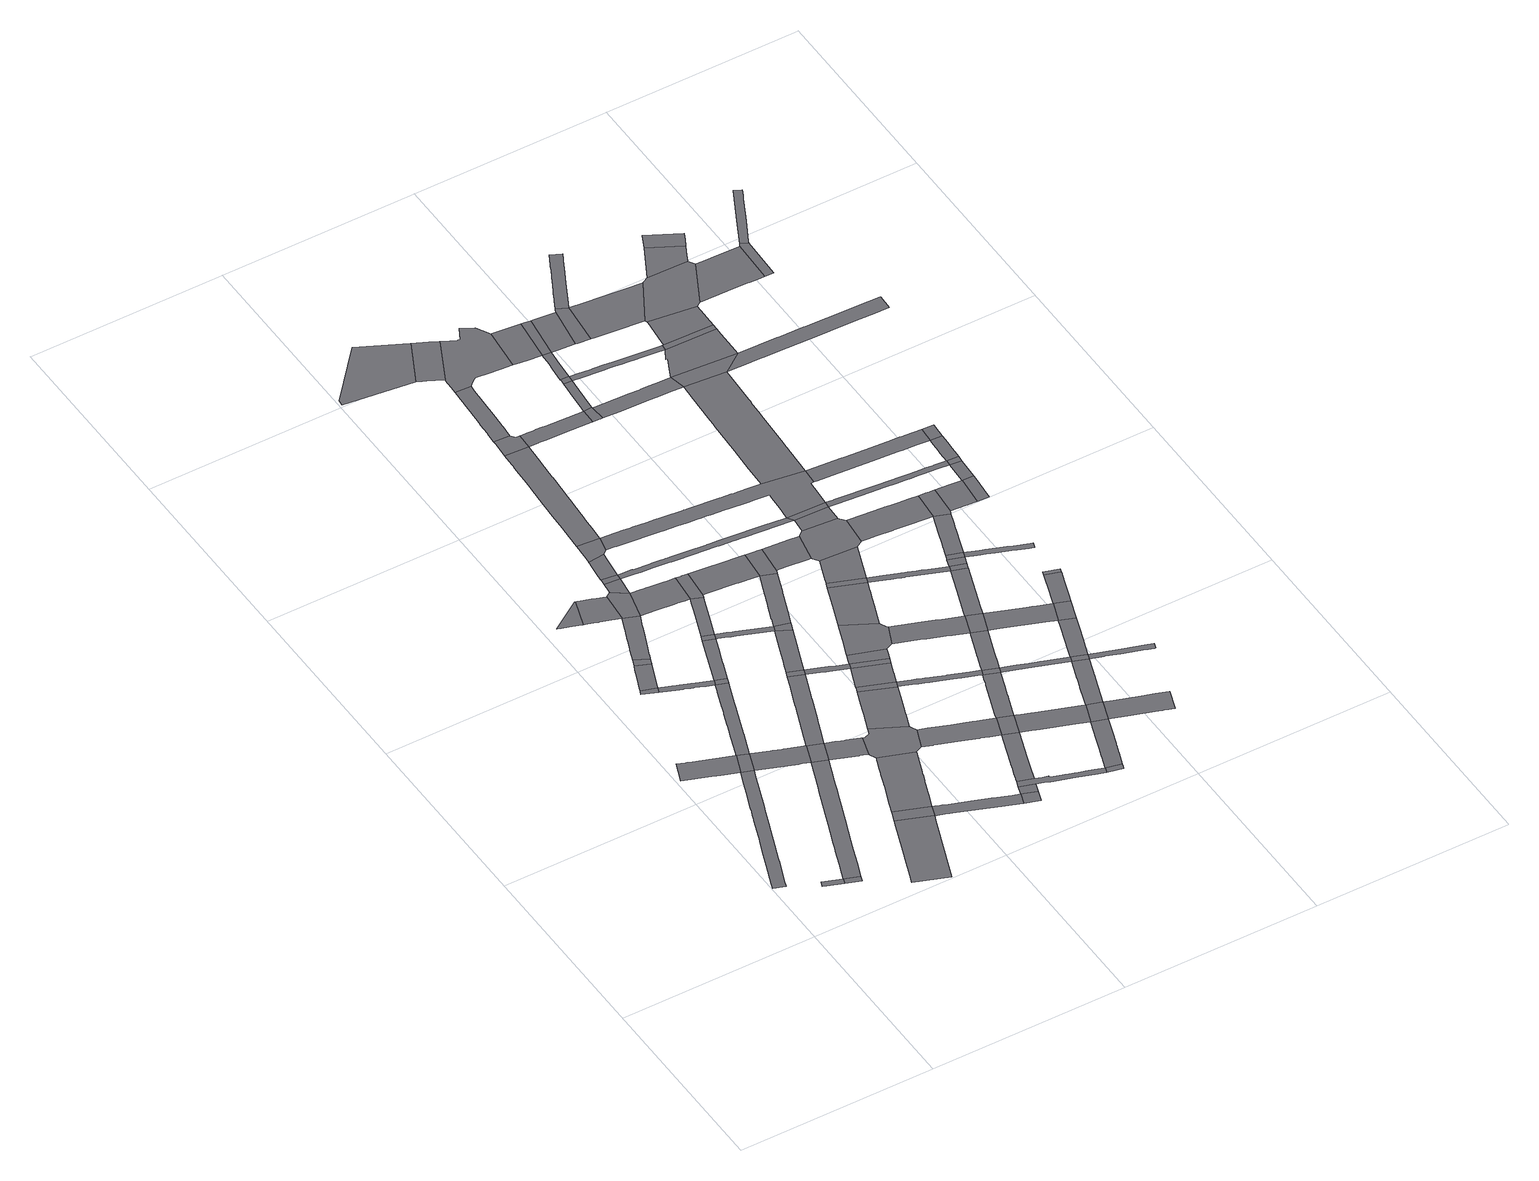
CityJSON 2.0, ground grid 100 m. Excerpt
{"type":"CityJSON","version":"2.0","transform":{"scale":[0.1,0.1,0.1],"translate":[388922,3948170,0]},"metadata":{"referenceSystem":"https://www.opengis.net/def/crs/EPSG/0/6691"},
"CityObjects":{
"road1":{"type":"Road","attributes":{"RoadStructureAttribute.sectionType":"1"},"geometry":[{"type":"MultiSurface","lod":"1","boundaries":[[[0,1,2,3,4,5,6,7]]]}]},
"road2":{"type":"Road","attributes":{"RoadStructureAttribute.sectionType":"1"},"geometry":[{"type":"MultiSurface","lod":"1","boundaries":[[[8,9,10,11,12,13,14,15,16,17,18,19,20,21,22,23,24,25,26,27,28,29,30,31,32,33,34,35,36,37,38]]]}]},
"road3":{"type":"Road","geometry":[{"type":"MultiSurface","lod":"1","boundaries":[[[7,6,39,40]]]}]},
"road4":{"type":"Road","attributes":{"RoadStructureAttribute.sectionType":"1"},"geometry":[{"type":"MultiSurface","lod":"1","boundaries":[[[41,42,43,44,45,46,47,48,49,50,51,52,53,54,8,55]]]}]},
"road5":{"type":"Road","attributes":{"RoadStructureAttribute.sectionType":"1"},"geometry":[{"type":"MultiSurface","lod":"1","boundaries":[[[56,57,58,59,60,61,62,63,64,65,66,67,68,69,70,7,40,71,72,73,74,75,76,77,78,79,80,81,82,83,84,85,86]]]}]},
"road6":{"type":"Road","geometry":[{"type":"MultiSurface","lod":"1","boundaries":[[[55,8,38,87]]]}]},
"road7":{"type":"Road","geometry":[{"type":"MultiSurface","lod":"1","boundaries":[[[88,89,90,91]]]}]},
"road8":{"type":"Road","attributes":{"RoadStructureAttribute.sectionType":"1"},"geometry":[{"type":"MultiSurface","lod":"1","boundaries":[[[92,93,94,95,96,97,98,99,100,101,102]]]}]},
"road9":{"type":"Road","attributes":{"RoadStructureAttribute.sectionType":"1"},"geometry":[{"type":"MultiSurface","lod":"1","boundaries":[[[103,104,105,106,88,91,107,108,109,110,111,112,113,114]]]}]},
"road10":{"type":"Road","attributes":{"RoadStructureAttribute.sectionType":"1"},"geometry":[{"type":"MultiSurface","lod":"1","boundaries":[[[115,116,117,118,119,120,121,122,87,38,123,124,125,126,56,127]]]}]},
"road11":{"type":"Road","attributes":{"RoadStructureAttribute.sectionType":"1"},"geometry":[{"type":"MultiSurface","lod":"1","boundaries":[[[128,129,130,131,132,133,134,135,136,137,138,139,140,141,142,55,87,143,144,145,146,147,148,149,150,151]]]}]},
"road12":{"type":"Road","attributes":{"RoadStructureAttribute.sectionType":"7"},"geometry":[{"type":"MultiSurface","lod":"1","boundaries":[[[152,153,154,155,156,157,158,159,160,161]]]}]},
"road13":{"type":"Road","geometry":[{"type":"MultiSurface","lod":"1","boundaries":[[[162,103,114,163]]]}]},
"road14":{"type":"Road","attributes":{"RoadStructureAttribute.sectionType":"1"},"geometry":[{"type":"MultiSurface","lod":"1","boundaries":[[[164,165,166,167,168,169,170,171,91,90,172,173,174,175,176,177,178,179,180,128,181]]]}]},
"road15":{"type":"Road","geometry":[{"type":"MultiSurface","lod":"1","boundaries":[[[182,183,92,102,184]]]}]},
"road16":{"type":"Road","geometry":[{"type":"MultiSurface","lod":"1","boundaries":[[[127,56,86,185]]]}]},
"road17":{"type":"Road","attributes":{"RoadStructureAttribute.sectionType":"1"},"geometry":[{"type":"MultiSurface","lod":"1","boundaries":[[[186,187,188,189,190,191,192,193,194,195,196,162,163,197,198,199,200,201,202,203,204,205,206]]]}]},
"road18":{"type":"Road","attributes":{"RoadStructureAttribute.sectionType":"1"},"geometry":[{"type":"MultiSurface","lod":"1","boundaries":[[[207,208,209,210,211,212,213,161,160,214,215,216,217,218,219,186,220]]]}]},
"road19":{"type":"Road","geometry":[{"type":"MultiSurface","lod":"1","boundaries":[[[181,128,151,221]]]}]},
"road20":{"type":"Road","attributes":{"RoadStructureAttribute.sectionType":"1"},"geometry":[{"type":"MultiSurface","lod":"1","boundaries":[[[222,223,224,225,226,227,228,185,86,229,230,231,232,233,234]]]}]},
"road21":{"type":"Road","attributes":{"RoadStructureAttribute.sectionType":"1"},"geometry":[{"type":"MultiSurface","lod":"1","boundaries":[[[235,236,237,238,239,240,241,242,243,244,245,182,184,246,247,248,249,250,251,252,253,254,255,256,257]]]}]},
"road22":{"type":"Road","geometry":[{"type":"MultiSurface","lod":"1","boundaries":[[[258,220,186,206,259]]]}]},
"road23":{"type":"Road","attributes":{"RoadStructureAttribute.sectionType":"1"},"geometry":[{"type":"MultiSurface","lod":"1","boundaries":[[[260,261,181,221,262,263,264,265,266,267,268]]]}]},
"road24":{"type":"Road","attributes":{"RoadStructureAttribute.sectionType":"1"},"geometry":[{"type":"MultiSurface","lod":"1","boundaries":[[[269,270,271,272,273,274,275,276,277,278,127,185,279,280,281,282,283,284,285,286,287,288]]]}]},
"road25":{"type":"Road","attributes":{"RoadStructureAttribute.sectionType":"1"},"geometry":[{"type":"MultiSurface","lod":"1","boundaries":[[[289,258,259,290]]]}]},
"road26":{"type":"Road","attributes":{"RoadStructureAttribute.sectionType":"1"},"geometry":[{"type":"MultiSurface","lod":"1","boundaries":[[[291,292,293,294,295,296,297,298,299,300,301,184,102,302,303,304,305,306,307,308,309,310]]]}]},
"road27":{"type":"Road","geometry":[{"type":"MultiSurface","lod":"1","boundaries":[[[311,312,289,290,313,314]]]}]},
"road28":{"type":"Road","geometry":[{"type":"MultiSurface","lod":"1","boundaries":[[[315,260,268,316]]]}]},
"road29":{"type":"Road","attributes":{"RoadStructureAttribute.sectionType":"1"},"geometry":[{"type":"MultiSurface","lod":"1","boundaries":[[[317,318,319,320,321,322,323,324,325,311,314]]]}]},
"road30":{"type":"Road","geometry":[{"type":"MultiSurface","lod":"1","boundaries":[[[326,327,328,234,233,235,257,329,330,331,332]]]}]},
"road31":{"type":"Road","attributes":{"RoadStructureAttribute.sectionType":"1"},"geometry":[{"type":"MultiSurface","lod":"1","boundaries":[[[333,334,335,336,337,338,259,206,339,340,341,342,343,344]]]}]},
"road32":{"type":"Road","attributes":{"RoadStructureAttribute.sectionType":"1"},"geometry":[{"type":"MultiSurface","lod":"1","boundaries":[[[343,345,346,347,348,315,316,349,350,351,352]]]}]},
"road33":{"type":"Road","geometry":[{"type":"MultiSurface","lod":"1","boundaries":[[[353,269,288,354]]]}]},
"road34":{"type":"Road","geometry":[{"type":"MultiSurface","lod":"1","boundaries":[[[355,356,320,319,357,358]]]}]},
"road35":{"type":"Road","attributes":{"RoadStructureAttribute.sectionType":"1"},"geometry":[{"type":"MultiSurface","lod":"1","boundaries":[[[359,360,361,316,268,362,363,364,365,366,367,368]]]}]},
"road36":{"type":"Road","attributes":{"RoadStructureAttribute.sectionType":"1"},"geometry":[{"type":"MultiSurface","lod":"1","boundaries":[[[369,370,371,372,373,374,375,376,377,326,332,378,379,380,381,382,383,384]]]}]},
"road37":{"type":"Road","attributes":{"RoadStructureAttribute.sectionType":"1"},"geometry":[{"type":"MultiSurface","lod":"1","boundaries":[[[367,385,386,387,353,354,388,389,390,391,392,393,394,395]]]}]},
"road38":{"type":"Road","geometry":[{"type":"MultiSurface","lod":"1","boundaries":[[[310,309,396,397]]]}]},
"road39":{"type":"Road","geometry":[{"type":"MultiSurface","lod":"1","boundaries":[[[398,399,344,343,352,400,401]]]}]},
"road40":{"type":"Road","attributes":{"RoadStructureAttribute.sectionType":"1"},"geometry":[{"type":"MultiSurface","lod":"1","boundaries":[[[402,403,404,405,406,407,408,354,288,409,410,411,412,413,414,415]]]}]},
"road41":{"type":"Road","geometry":[{"type":"MultiSurface","lod":"1","boundaries":[[[416,310,397,417]]]}]},
"road42":{"type":"Road","attributes":{"RoadStructureAttribute.sectionType":"1"},"geometry":[{"type":"MultiSurface","lod":"1","boundaries":[[[418,419,420,421,422,423,424,425,426,427,428,429,430,431,355,358,432,433,434,435,436,437,438,439,440,441,442,443,444,445]]]}]},
"road43":{"type":"Road","geometry":[{"type":"MultiSurface","lod":"1","boundaries":[[[446,447,448,369,384,449]]]}]},
"road44":{"type":"Road","geometry":[{"type":"MultiSurface","lod":"1","boundaries":[[[368,367,395,450,451,452]]]}]},
"road45":{"type":"Road","attributes":{"RoadStructureAttribute.sectionType":"1"},"geometry":[{"type":"MultiSurface","lod":"1","boundaries":[[[453,454,455,456,457,458,459,330,329,460,461,462,463,464,465,466,467,468,469,470,471]]]}]},
"road46":{"type":"Road","geometry":[{"type":"MultiSurface","lod":"1","boundaries":[[[472,473,474,475,476,477,478]]]}]},
"road47":{"type":"Road","attributes":{"RoadStructureAttribute.sectionType":"1"},"geometry":[{"type":"MultiSurface","lod":"1","boundaries":[[[414,479,446,449,480,481,482]]]}]},
"road48":{"type":"Road","attributes":{"RoadStructureAttribute.sectionType":"1"},"geometry":[{"type":"MultiSurface","lod":"1","boundaries":[[[470,483,484,485,486,487,488,489,490,491,492,493,494,495,496,497,498]]]}]},
"road49":{"type":"Road","attributes":{"RoadStructureAttribute.sectionType":"1"},"geometry":[{"type":"MultiSurface","lod":"1","boundaries":[[[499,500,501,401,400,502,503,504,505,506,507,508,509,510,511]]]}]},
"road50":{"type":"Road","geometry":[{"type":"MultiSurface","lod":"1","boundaries":[[[512,513,418,445,514,515,516,517]]]}]},
"road51":{"type":"Road","geometry":[{"type":"MultiSurface","lod":"1","boundaries":[[[415,414,482,518]]]}]},
"road52":{"type":"Road","attributes":{"RoadStructureAttribute.sectionType":"1"},"geometry":[{"type":"MultiSurface","lod":"1","boundaries":[[[492,416,417,519,520,521,522,523,524,525,526,527,528,529,530,531,532,533,534,535,536,537,538,539,540,541,542,543,493]]]}]},
"road53":{"type":"Road","attributes":{"RoadStructureAttribute.sectionType":"1"},"geometry":[{"type":"MultiSurface","lod":"1","boundaries":[[[544,545,546,415,518,547,548]]]}]},
"road54":{"type":"Road","attributes":{"RoadStructureAttribute.sectionType":"1"},"geometry":[{"type":"MultiSurface","lod":"1","boundaries":[[[510,549,550,551,552,553,554,555,556,557,558,559,560,368,452,561,562,563,564,565]]]}]},
"road55":{"type":"Road","attributes":{"RoadStructureAttribute.sectionType":"1"},"geometry":[{"type":"MultiSurface","lod":"1","boundaries":[[[566,567,568,569,570,571,512,517,572,573,574,575,576,577,578]]]}]},
"road56":{"type":"Road","attributes":{"RoadStructureAttribute.sectionType":"1"},"geometry":[{"type":"MultiSurface","lod":"1","boundaries":[[[579,580,581,582,583,584,585,586,587,588,589,590,591,592,593,594,595,596,597,598,599,600,601,602,603,314,313,604,605,606,607,608,609,610,611,612,613,614,615,616,617,618,619,620,621,622,623,624,625,626]]]}]},
"road57":{"type":"Road","geometry":[{"type":"MultiSurface","lod":"1","boundaries":[[[471,470,498,627]]]}]},
"road58":{"type":"Road","geometry":[{"type":"MultiSurface","lod":"1","boundaries":[[[628,629,630,631,632,544,548,633,634,635,636]]]}]},
"road59":{"type":"Road","attributes":{"RoadStructureAttribute.sectionType":"1"},"geometry":[{"type":"MultiSurface","lod":"1","boundaries":[[[637,638,639,640,641,642,643,644,645,646,449,384,647,648,649,650,651,652,653,654,655,656,657,658,659,660]]]}]},
"road60":{"type":"Road","geometry":[{"type":"MultiSurface","lod":"1","boundaries":[[[661,478,477,662,663,664,665,666,667,668]]]}]},
"road61":{"type":"Road","geometry":[{"type":"MultiSurface","lod":"1","boundaries":[[[669,670,671,672,511,510,565,673,674,675]]]}]},
"road62":{"type":"Road","attributes":{"RoadStructureAttribute.sectionType":"1"},"geometry":[{"type":"MultiSurface","lod":"1","boundaries":[[[676,677,678,679,680,681,682,683,514,445,684,685,686,687,688,689,690,691,692]]]}]},
"road63":{"type":"Road","geometry":[{"type":"MultiSurface","lod":"1","boundaries":[[[527,526,693,694,695]]]}]},
"road64":{"type":"Road","attributes":{"RoadStructureAttribute.sectionType":"1"},"geometry":[{"type":"MultiSurface","lod":"1","boundaries":[[[659,696,697,698,699,700,471,627,701,702,703,704,705,706,707,708,709]]]}]},
"road65":{"type":"Road","geometry":[{"type":"MultiSurface","lod":"1","boundaries":[[[710,711,712,713,714,715,716,717,718,719,720,721,722,723,724,725,726,727,358,357,728,729,730,731,732,733,734,735,736,737,738,739,740,741,742,743,744,745,746,747,748,749,750,751,626,752,753,754,755,756,757,758]]]}]},
"road66":{"type":"Road","attributes":{"RoadStructureAttribute.sectionType":"1"},"geometry":[{"type":"MultiSurface","lod":"1","boundaries":[[[759,760,761,762,628,636,763,764,765,766,767,768,769,770]]]}]},
"road67":{"type":"Road","attributes":{"RoadStructureAttribute.sectionType":"1"},"geometry":[{"type":"MultiSurface","lod":"1","boundaries":[[[771,772,773,774,775,627,498,776,777,778,779,780,781,782,783,784]]]}]},
"road68":{"type":"Road","attributes":{"RoadStructureAttribute.sectionType":"1"},"geometry":[{"type":"MultiSurface","lod":"1","boundaries":[[[785,675,674,786,787,788,789,790,791]]]}]},
"road69":{"type":"Road","geometry":[{"type":"MultiSurface","lod":"1","boundaries":[[[792,793,794,795,796,797,798,668,667,799,800,801,802,803,566,578,804,805,806,807,808,809,810,811,812,813]]]}]},
"road70":{"type":"Road","attributes":{"RoadStructureAttribute.sectionType":"1"},"geometry":[{"type":"MultiSurface","lod":"1","boundaries":[[[783,814,815,816,817,818,819,820,527,695,821,822,823,824,825,826,827,828]]]}]},
"road71":{"type":"Road","geometry":[{"type":"MultiSurface","lod":"1","boundaries":[[[829,759,770,830]]]}]},
"road72":{"type":"Road","geometry":[{"type":"MultiSurface","lod":"1","boundaries":[[[660,659,709,831]]]}]},
"road73":{"type":"Road","attributes":{"RoadStructureAttribute.sectionType":"1"},"geometry":[{"type":"MultiSurface","lod":"1","boundaries":[[[832,833,834,835,836,837,634,633,838,839,840,841,842,843,844]]]}]},
"road74":{"type":"Road","geometry":[{"type":"MultiSurface","lod":"1","boundaries":[[[845,692,691,846,847,848,849]]]}]},
"road75":{"type":"Road","attributes":{"RoadStructureAttribute.sectionType":"1"},"geometry":[{"type":"MultiSurface","lod":"1","boundaries":[[[850,851,852,853,854,829,830,855,856]]]}]},
"road76":{"type":"Road","attributes":{"RoadStructureAttribute.sectionType":"1"},"geometry":[{"type":"MultiSurface","lod":"1","boundaries":[[[857,858,859,860,861,862,863,864,660,831,865,866,867,868,869,844]]]}]},
"road77":{"type":"Road","attributes":{"RoadStructureAttribute.sectionType":"1"},"geometry":[{"type":"MultiSurface","lod":"1","boundaries":[[[870,871,872,692,845,873,874,875]]]}]},
"road78":{"type":"Road","geometry":[{"type":"MultiSurface","lod":"1","boundaries":[[[784,783,828,876]]]}]},
"road79":{"type":"Road","geometry":[{"type":"MultiSurface","lod":"1","boundaries":[[[877,878,879,870,875,880,881]]]}]},
"road80":{"type":"Road","geometry":[{"type":"MultiSurface","lod":"1","boundaries":[[[882,791,790,850,856,883,884,885,886]]]}]},
"road81":{"type":"Road","attributes":{"RoadStructureAttribute.sectionType":"1"},"geometry":[{"type":"MultiSurface","lod":"1","boundaries":[[[887,888,889,890,891,892,831,709,893,894,895,896,897,898,899]]]}]},
"road82":{"type":"Road","attributes":{"RoadStructureAttribute.sectionType":"1"},"geometry":[{"type":"MultiSurface","lod":"1","boundaries":[[[900,811,810,901,902,903,904]]]}]},
"road83":{"type":"Road","attributes":{"RoadStructureAttribute.sectionType":"1"},"geometry":[{"type":"MultiSurface","lod":"1","boundaries":[[[903,905,906,907,908,877,881,909,910,911]]]}]},
"road84":{"type":"Road","geometry":[{"type":"MultiSurface","lod":"1","boundaries":[[[832,844,869,912]]]}]},
"road85":{"type":"Road","attributes":{"RoadStructureAttribute.sectionType":"1"},"geometry":[{"type":"MultiSurface","lod":"1","boundaries":[[[625,913,882,886,914]]]}]},
"road86":{"type":"Road","attributes":{"RoadStructureAttribute.sectionType":"1"},"geometry":[{"type":"MultiSurface","lod":"1","boundaries":[[[915,916,917,918,919,920,921,922,923,924,830,770,925,926,927,928,929,930,931,932,933,934]]]}]},
"road87":{"type":"Road","geometry":[{"type":"MultiSurface","lod":"1","boundaries":[[[626,625,914,752]]]}]},
"road88":{"type":"Road","attributes":{"RoadStructureAttribute.sectionType":"1"},"geometry":[{"type":"MultiSurface","lod":"1","boundaries":[[[898,935,936,937,938,939,940,941,942,784,876,943,944,945,946,947,948,949,950,951,952]]]}]},
"road89":{"type":"Road","geometry":[{"type":"MultiSurface","lod":"1","boundaries":[[[953,954,955,904,903,911,956]]]}]},
"road90":{"type":"Road","attributes":{"RoadStructureAttribute.sectionType":"1"},"geometry":[{"type":"MultiSurface","lod":"1","boundaries":[[[957,958,959,876,828,960,961,962,963,964,965,966,967]]]}]},
"road91":{"type":"Road","attributes":{"RoadStructureAttribute.sectionType":"1"},"geometry":[{"type":"MultiSurface","lod":"1","boundaries":[[[968,969,970,971,972,973,974,975,976,977,849,848,978,979,980,981,982,983,984]]]}]},
"road92":{"type":"Road","attributes":{"RoadStructureAttribute.sectionType":"1"},"geometry":[{"type":"MultiSurface","lod":"1","boundaries":[[[933,985,986,987,988,832,912,989,990,991]]]}]},
"road93":{"type":"Road","geometry":[{"type":"MultiSurface","lod":"1","boundaries":[[[899,898,952,992]]]}]},
"road94":{"type":"Road","attributes":{"RoadStructureAttribute.sectionType":"1"},"geometry":[{"type":"MultiSurface","lod":"1","boundaries":[[[993,956,911,994,995,996]]]}]},
"road95":{"type":"Road","attributes":{"RoadStructureAttribute.sectionType":"1"},"geometry":[{"type":"MultiSurface","lod":"1","boundaries":[[[997,998,999,1000,1001,912,869,1002,1003,1004,1005]]]}]},
"road96":{"type":"Road","attributes":{"RoadStructureAttribute.sectionType":"1"},"geometry":[{"type":"MultiSurface","lod":"1","boundaries":[[[1006,1007,1008,1009,1010,1011,1012,1013,1014,1015,1016,881,880,1017,1018,1019,1020,1021,1022,1023,1024,1025,1026,1027,1028]]]}]},
"road97":{"type":"Road","geometry":[{"type":"MultiSurface","lod":"1","boundaries":[[[934,933,991,1029,1030]]]}]},
"road98":{"type":"Road","attributes":{"RoadStructureAttribute.sectionType":"1"},"geometry":[{"type":"MultiSurface","lod":"1","boundaries":[[[1004,1031,1032,1033,1034,1035,1036,1037,899,992,1038,1039,1040,1041]]]}]},
"road99":{"type":"Road","attributes":{"RoadStructureAttribute.sectionType":"1"},"geometry":[{"type":"MultiSurface","lod":"1","boundaries":[[[1042,934,1030,1043]]]}]},
"road100":{"type":"Road","geometry":[{"type":"MultiSurface","lod":"1","boundaries":[[[1044,996,995,1045,1046,1047]]]}]},
"road101":{"type":"Road","attributes":{"RoadStructureAttribute.sectionType":"1"},"geometry":[{"type":"MultiSurface","lod":"1","boundaries":[[[1048,1049,1050,1051,1052,1053,1054,1055,1056,884,883,1057,1058,1059,1060,1061,1062,1063,1064,1065,1066,1067]]]}]},
"road102":{"type":"Road","attributes":{"RoadStructureAttribute.sectionType":"1"},"geometry":[{"type":"MultiSurface","lod":"1","boundaries":[[[1068,1069,1070,1071,1072,1073,1074,1075,1076,1077,1078,758,757,1079,1080,1081,1082,1083,1084,1085,1086,1087,1088,1089,1090,1091,1092,1093,1094,984]]]}]},
"road103":{"type":"Road","geometry":[{"type":"MultiSurface","lod":"1","boundaries":[[[1095,1096,1097,1098,1099,1042,1043,1100]]]}]},
"road104":{"type":"Road","attributes":{"RoadStructureAttribute.sectionType":"1"},"geometry":[{"type":"MultiSurface","lod":"1","boundaries":[[[1101,1102,1103,1104,992,952,1105,1106,1107,1108,1109,1110,1111,1112,1113,1114]]]}]},
"road105":{"type":"Road","geometry":[{"type":"MultiSurface","lod":"1","boundaries":[[[1005,1004,1041,1115]]]}]},
"road106":{"type":"Road","attributes":{"RoadStructureAttribute.sectionType":"1"},"geometry":[{"type":"MultiSurface","lod":"1","boundaries":[[[1066,1116,1117,1118,1119,1120,1095,1100,1121,1122,1123,1124,1125,1126,1127,1128,1129]]]}]},
"road107":{"type":"Road","attributes":{"RoadStructureAttribute.sectionType":"1"},"geometry":[{"type":"MultiSurface","lod":"1","boundaries":[[[1130,1131,1132,1133,1005,1115,1134,1135,1136,1137]]]}]},
"road108":{"type":"Road","attributes":{"RoadStructureAttribute.sectionType":"1"},"geometry":[{"type":"MultiSurface","lod":"1","boundaries":[[[1138,1139,1140,1141,1142,1143,1144,1145,1146,1147,1148,752,914,1149,1150,1151,1152,1153,1154,1155,1156,1157,1158,1159,1160,1161,1162]]]}]},
"road109":{"type":"Road","attributes":{"RoadStructureAttribute.sectionType":"1"},"geometry":[{"type":"MultiSurface","lod":"1","boundaries":[[[1163,1164,1165,1166,1167,1168,1169,1170,1171,1044,1047,1172,1173,1174,1175,1176,1177]]]}]},
"road110":{"type":"Road","attributes":{"RoadStructureAttribute.sectionType":"1"},"geometry":[{"type":"MultiSurface","lod":"1","boundaries":[[[1178,1179,1180,1181,1182,1183,1184,1185,1100,1043,1186,1187,1188,1189,1190,1191,1192,1193,1194]]]}]},
"road111":{"type":"Road","geometry":[{"type":"MultiSurface","lod":"1","boundaries":[[[968,984,1094,1195]]]}]},
"road112":{"type":"Road","attributes":{"RoadStructureAttribute.sectionType":"1"},"geometry":[{"type":"MultiSurface","lod":"1","boundaries":[[[1196,1197,1198,1199,1047,1046,1200,1201,1202,1203,1204]]]}]},
"road113":{"type":"Road","geometry":[{"type":"MultiSurface","lod":"1","boundaries":[[[1205,1206,1207,1067,1066,1129,1208,1209,1210]]]}]},
"road114":{"type":"Road","attributes":{"RoadStructureAttribute.sectionType":"1"},"geometry":[{"type":"MultiSurface","lod":"1","boundaries":[[[1027,1211,1212,1213,968,1195,1214,1215,1216]]]}]},
"road115":{"type":"Road","geometry":[{"type":"MultiSurface","lod":"1","boundaries":[[[1217,1130,1137,1218]]]}]},
"road116":{"type":"Road","attributes":{"RoadStructureAttribute.sectionType":"1"},"geometry":[{"type":"MultiSurface","lod":"1","boundaries":[[[1219,1220,1221,1222,1223,1224,1225,1226,1227,1228,757,756,1229,1230,1231,1232,1233,1234,1235,1236,1237,1238]]]}]},
"road117":{"type":"Road","geometry":[{"type":"MultiSurface","lod":"1","boundaries":[[[1028,1027,1216,1239,1240]]]}]},
"road118":{"type":"Road","attributes":{"RoadStructureAttribute.sectionType":"1"},"geometry":[{"type":"MultiSurface","lod":"1","boundaries":[[[1241,1210,1209,1242,1243,1244,1245,1246]]]}]},
"road119":{"type":"Road","attributes":{"RoadStructureAttribute.sectionType":"1"},"geometry":[{"type":"MultiSurface","lod":"1","boundaries":[[[1247,1248,1249,1240,1239,1250]]]}]},
"road120":{"type":"Road","geometry":[{"type":"MultiSurface","lod":"1","boundaries":[[[1246,1245,1251,1252,1253]]]}]},
"road121":{"type":"Road","geometry":[{"type":"MultiSurface","lod":"1","boundaries":[[[1254,1255,1204,1203,1247,1250,1256,1257,1258]]]}]},
"road122":{"type":"Road","attributes":{"RoadStructureAttribute.sectionType":"1"},"geometry":[{"type":"MultiSurface","lod":"1","boundaries":[[[1161,1259,1246,1253,1260]]]}]},
"road123":{"type":"Road","geometry":[{"type":"MultiSurface","lod":"1","boundaries":[[[1162,1161,1260,1261]]]}]},
"road124":{"type":"Road","attributes":{"RoadStructureAttribute.sectionType":"1"},"geometry":[{"type":"MultiSurface","lod":"1","boundaries":[[[1237,1262,1263,1264,1162,1261,1265,1266,1267,1268]]]}]},
"road125":{"type":"Road","geometry":[{"type":"MultiSurface","lod":"1","boundaries":[[[1238,1237,1268,1269]]]}]},
"road126":{"type":"Road","attributes":{"RoadStructureAttribute.sectionType":"1"},"geometry":[{"type":"MultiSurface","lod":"1","boundaries":[[[1270,1271,1254,1258,1272,1273,1274]]]}]},
"road127":{"type":"Road","attributes":{"RoadStructureAttribute.sectionType":"1"},"geometry":[{"type":"MultiSurface","lod":"1","boundaries":[[[1275,1276,1277,1278,1279,1280,1281,1282,1283,1284,1195,1094,1285,1286,1287,1288,1289,1290,1291,1292,1293,1294,1295,1296,1297]]]}]},
"road128":{"type":"Road","geometry":[{"type":"MultiSurface","lod":"1","boundaries":[[[1298,1270,1274,1299,1300,1301]]]}]},
"road129":{"type":"Road","attributes":{"RoadStructureAttribute.sectionType":"1"},"geometry":[{"type":"MultiSurface","lod":"1","boundaries":[[[1302,1303,1304,1305,1306,1307,1308,1257,1256,1309,1310,1311,1312,1313,1314]]]}]},
"road130":{"type":"Road","geometry":[{"type":"MultiSurface","lod":"1","boundaries":[[[1315,1316,1314,1313,1317,1318]]]}]},
"road131":{"type":"Road","attributes":{"RoadStructureAttribute.sectionType":"1"},"geometry":[{"type":"MultiSurface","lod":"1","boundaries":[[[1319,1320,1315,1318,1321,1322,1323,1324,1325,1326]]]}]}
},
"vertices":[
[229,278,0],[211,285,0],[200,257,0],[213,252,0],[216,251,0],[219,250,0],[294,221,0],[304,249,0],
[277,1072,0],[258,1023,0],[250,1002,0],[231,950,0],[194,854,0],[189,840,0],[186,832,0],[178,813,0],[167,783,0],[164,777,0],[118,654,0],[116,651,0],[94,593,0],[93,589,0],[68,524,0],[59,502,0],[16,389,0],[6,363,0],[63,341,0],[68,353,0],[73,367,0],[120,488,0],[129,513,0],[172,625,0],[201,702,0],[202,705,0],[243,812,0],[245,817,0],[251,832,0],[323,1022,0],[334,1051,0],
[369,193,0],[379,221,0],
[316,1175,0],[275,1189,0],[175,1226,0],[133,1241,0],[109,1250,0],[105,1251,0],[103,1252,0],[63,1267,0],[22,1165,0],[155,1116,0],[175,1109,0],[191,1103,0],[193,1102,0],[207,1097,0],[317,1174,0],
[576,962,0],[518,809,0],[506,779,0],[469,682,0],[464,669,0],[424,562,0],[423,561,0],[422,558,0],[414,537,0],[387,467,0],[377,441,0],[371,425,0],[370,422,0],[339,341,0],[326,306,0],[408,297,0],[411,304,0],[441,385,0],[462,440,0],[485,499,0],[498,534,0],[545,656,0],[553,678,0],[562,701,0],[581,750,0],[591,778,0],[603,808,0],[615,840,0],[616,843,0],[633,887,0],[651,935,0],
[373,1154,0],
[173,1752,0],[164,1730,0],[238,1700,0],[249,1728,0],
[692,448,0],[688,437,0],[625,269,0],[596,192,0],[569,118,0],[551,71,0],[721,7,0],[762,116,0],[767,128,0],[852,356,0],[863,384,0],
[234,1902,0],[224,1878,0],[207,1837,0],[175,1758,0],[253,1737,0],[281,1807,0],[282,1809,0],[283,1810,0],[295,1842,0],[298,1848,0],[300,1854,0],[308,1872,0],
[607,1068,0],[578,1079,0],[522,1099,0],[520,1100,0],[513,1102,0],[472,1117,0],[463,1121,0],[380,1151,0],[335,1051,0],[416,1021,0],[524,981,0],[540,976,0],[615,1065,0],
[477,1610,0],[468,1583,0],[463,1571,0],[462,1568,0],[427,1473,0],[425,1467,0],[415,1440,0],[412,1433,0],[411,1430,0],[385,1360,0],[383,1353,0],[363,1300,0],[362,1297,0],[362,1296,0],[337,1228,0],[418,1276,0],[420,1280,0],[420,1282,0],[451,1364,0],[478,1439,0],[488,1466,0],[513,1532,0],[529,1576,0],[534,1589,0],
[227,2392,0],[68,2285,0],[70,2284,0],[87,2279,0],[98,2275,0],[134,2263,0],[150,2257,0],[178,2248,0],[181,2247,0],[230,2391,0],
[249,1939,0],[320,1903,0],
[396,1673,0],[391,1674,0],[361,1686,0],[359,1687,0],[346,1692,0],[342,1693,0],[316,1703,0],[312,1704,0],[327,1666,0],[335,1663,0],[342,1661,0],[346,1659,0],[374,1649,0],[386,1645,0],[391,1643,0],[411,1635,0],[439,1624,0],[488,1638,0],
[713,504,0],[710,495,0],[884,440,0],
[690,1038,0],
[350,2190,0],[348,2185,0],[324,2127,0],[321,2118,0],[314,2101,0],[305,2078,0],[302,2072,0],[297,2060,0],[295,2054,0],[276,2006,0],[273,2001,0],[328,1924,0],[329,1926,0],[346,1966,0],[353,1985,0],[356,1992,0],[379,2048,0],[393,2084,0],[399,2098,0],[400,2100,0],[426,2163,0],
[350,2350,0],[323,2360,0],[310,2364,0],[301,2367,0],[277,2375,0],[252,2383,0],[238,2388,0],[202,2240,0],[228,2231,0],[249,2224,0],[253,2223,0],[292,2210,0],[348,2191,0],[364,2345,0],
[544,1617,0],
[848,980,0],[831,986,0],[786,1003,0],[779,1005,0],[748,1017,0],[747,1017,0],[738,1020,0],[748,899,0],[781,887,0],[784,886,0],[815,875,0],[821,873,0],[853,978,0],
[838,836,0],[837,832,0],[833,822,0],[827,805,0],[815,776,0],[802,740,0],[800,735,0],[782,687,0],[774,666,0],[772,659,0],[732,554,0],[910,511,0],[929,560,0],[935,575,0],[936,579,0],[942,597,0],[953,623,0],[962,647,0],[963,651,0],[988,716,0],[988,717,0],[1009,773,0],[1009,774,0],
[390,2362,0],[464,2310,0],
[578,1882,0],[540,1779,0],[560,1660,0],[560,1661,0],[576,1703,0],[582,1720,0],[589,1740,0],[603,1778,0],[634,1862,0],
[777,1487,0],[757,1436,0],[735,1379,0],[734,1376,0],[717,1331,0],[708,1309,0],[706,1302,0],[635,1118,0],[628,1098,0],[623,1085,0],[713,1097,0],[743,1175,0],[745,1180,0],[771,1248,0],[783,1280,0],[792,1303,0],[797,1317,0],[798,1320,0],[842,1435,0],[851,1458,0],
[397,2420,0],[476,2411,0],
[1226,314,0],[1144,344,0],[1137,347,0],[1131,349,0],[1126,351,0],[1051,378,0],[940,419,0],[930,423,0],[927,424,0],[920,427,0],[899,435,0],[875,379,0],[909,367,0],[926,360,0],[940,356,0],[1099,297,0],[1116,290,0],[1225,250,0],[1241,244,0],[1261,301,0],
[400,2450,0],[399,2440,0],[477,2411,0],[480,2441,0],
[588,1910,0],[645,1890,0],
[494,2557,0],[495,2569,0],[496,2584,0],[415,2576,0],[414,2568,0],[414,2567,0],[413,2562,0],[406,2498,0],[400,2451,0],
[905,1015,0],[894,984,0],[866,974,0],[1045,791,0],[1085,896,0],[1073,922,0],[1068,932,0],
[649,2292,0],[625,2294,0],[566,2300,0],[541,2303,0],[530,2304,0],[519,2305,0],[511,2155,0],[594,2146,0],[612,2145,0],[648,2141,0],[672,2139,0],[687,2288,0],
[664,2116,0],[657,2097,0],[647,2069,0],[628,2017,0],[668,1954,0],[684,1996,0],[721,2097,0],[729,2118,0],
[787,1515,0],[862,1487,0],
[421,2690,0],[416,2589,0],[519,2604,0],[536,2682,0],
[733,1857,0],[723,1860,0],[698,1870,0],[644,1858,0],[688,1842,0],[700,1837,0],[722,1829,0],[867,1775,0],[884,1768,0],[895,1796,0],
[989,1240,0],[968,1185,0],[960,1163,0],[949,1133,0],[942,1114,0],[938,1104,0],[935,1096,0],[934,1094,0],[934,1093,0],[1097,1008,0],[1098,1012,0],[1098,1013,0],[1108,1039,0],[1111,1047,0],[1128,1092,0],[1159,1176,0],
[845,1665,0],[809,1571,0],[807,1567,0],[899,1584,0],[900,1586,0],[912,1618,0],[914,1622,0],[942,1696,0],[952,1723,0],[953,1724,0],[956,1732,0],
[1317,218,0],[1336,275,0],
[717,2285,0],[715,2285,0],[734,2132,0],[749,2282,0],
[999,1433,0],[974,1443,0],[968,1446,0],[954,1451,0],[953,1451,0],[939,1457,0],[936,1458,0],[914,1434,0],[926,1430,0],[933,1427,0],[939,1424,0],[952,1419,0],[1043,1384,0],[1053,1412,0],
[1276,347,0],[1352,321,0],
[458,3355,0],[454,3291,0],[454,3280,0],[453,3272,0],[452,3249,0],[449,3199,0],[446,3141,0],[446,3140,0],[444,3111,0],[438,2998,0],[433,2894,0],[431,2872,0],[429,2826,0],[425,2760,0],[541,2759,0],[544,2816,0],[545,2822,0],[552,2936,0],[553,2947,0],[554,2965,0],[555,2984,0],[563,3107,0],[564,3124,0],[564,3127,0],[564,3136,0],[566,3156,0],[572,3265,0],[578,3349,0],
[999,1268,0],[995,1256,0],[994,1255,0],[1170,1204,0],
[959,1740,0],[970,1768,0],[972,1774,0],
[1357,799,0],[1329,809,0],[1325,810,0],[1284,825,0],[1232,843,0],[1150,873,0],[1133,879,0],[1095,773,0],[1098,772,0],[1112,767,0],[1116,766,0],[1200,736,0],[1231,725,0],[1294,703,0],[1298,701,0],[1335,688,0],[1337,687,0],[1388,669,0],[1425,775,0],
[249,4304,0],[18,4042,0],[18,4037,0],[17,4030,0],[16,4011,0],[370,3968,0],[481,4190,0],
[1030,1350,0],[1191,1262,0],[1193,1266,0],[1213,1321,0],
[1357,581,0],[1356,578,0],[1353,570,0],[1326,491,0],[1326,490,0],[1314,457,0],[1305,430,0],[1295,400,0],[1293,396,0],[1288,381,0],[1364,355,0],[1389,429,0],[1390,431,0],[1392,438,0],[1408,484,0],[1463,643,0],
[962,2260,0],[949,2262,0],[808,2276,0],[760,2130,0],[899,2116,0],[910,2115,0],[947,2111,0],[957,2110,0],[960,2110,0],[961,2110,0],[963,2109,0],[1013,2104,0],[1028,2254,0],
[463,3456,0],[462,3440,0],[581,3429,0],[563,3430,0],[556,3438,0],[543,3452,0],
[1224,1349,0],
[1389,309,0],[1407,302,0],[1416,299,0],[1525,263,0],[1593,241,0],[1608,236,0],[1657,219,0],[1658,219,0],[1668,248,0],[1667,248,0],[1622,263,0],[1583,276,0],[1575,278,0],[1542,289,0],[1537,291,0],[1526,295,0],[1497,304,0],[1496,305,0],[1460,317,0],[1459,317,0],[1430,326,0],[1427,328,0],[1426,328,0],[1428,334,0],[1400,343,0],
[1073,1467,0],[1073,1466,0],[1060,1433,0],[1239,1389,0],[1246,1408,0],
[1009,2093,0],[982,2023,0],[968,1988,0],[967,1984,0],[960,1967,0],[959,1963,0],[956,1956,0],[945,1927,0],[943,1922,0],[942,1919,0],[912,1842,0],[912,1840,0],[991,1824,0],[1042,1955,0],[1043,1960,0],[1044,1961,0],[1088,2076,0],
[483,3817,0],[476,3696,0],[471,3593,0],[470,3582,0],[467,3521,0],[466,3505,0],[547,3516,0],[547,3524,0],[551,3589,0],[558,3722,0],[561,3780,0],[561,3782,0],[563,3812,0],
[1250,2365,0],[1197,2370,0],[1021,2388,0],[1000,2390,0],[970,2393,0],[966,2393,0],[964,2393,0],[951,2395,0],[939,2396,0],[921,2397,0],[918,2398,0],[827,2407,0],[762,2413,0],[738,2415,0],[727,2416,0],[717,2417,0],[699,2419,0],[695,2420,0],[651,2424,0],[649,2424,0],[645,2425,0],[640,2425,0],[555,2433,0],[554,2434,0],[496,2439,0],[527,2406,0],[551,2404,0],[576,2401,0],[615,2397,0],[636,2395,0],[651,2394,0],[724,2387,0],[725,2387,0],[728,2386,0],[759,2383,0],[893,2370,0],[950,2364,0],[963,2363,0],[1018,2358,0],[1037,2356,0],[1041,2356,0],[1074,2352,0],[1085,2351,0],[1172,2343,0],[1250,2335,0],[1321,2328,0],[1332,2327,0],[1312,2359,0],
[1500,748,0],
[1142,1651,0],[1133,1628,0],[1099,1535,0],[1098,1533,0],[1075,1472,0],[1282,1425,0],[1325,1526,0],[1320,1528,0],[1304,1564,0],
[1522,1074,0],[1484,1088,0],[1386,1124,0],[1381,1126,0],[1346,1139,0],[1296,1158,0],[1292,1159,0],[1282,1163,0],[1256,1173,0],[1236,1180,0],[1160,1176,0],[1236,1148,0],[1245,1144,0],[1248,1143,0],[1274,1134,0],[1291,1128,0],[1295,1126,0],[1350,1106,0],[1395,1089,0],[1432,1075,0],[1499,1050,0],[1520,1042,0],[1521,1042,0],[1531,1070,0],
[557,4153,0],[378,3964,0],[396,3956,0],[398,3955,0],[415,3946,0],[483,3913,0],[488,3910,0],[597,4133,0],
[1086,2248,0],[1074,2249,0],[1066,2250,0],[1031,2253,0],[1094,2092,0],[1095,2096,0],[1110,2245,0],
[714,3423,0],[698,3424,0],[663,3426,0],[659,3426,0],[649,3426,0],[625,3427,0],[618,3428,0],[609,3428,0],[622,3347,0],[630,3347,0],[632,3347,0],[662,3346,0],[745,3342,0],[764,3341,0],[875,3336,0],[902,3335,0],[906,3415,0],
[1736,201,0],[1745,224,0],[1746,230,0],
[1508,1008,0],[1501,988,0],[1499,981,0],[1470,901,0],[1433,798,0],[1507,767,0],[1518,797,0],[1532,837,0],[1541,861,0],[1543,866,0],[1545,874,0],[1566,931,0],[1593,1007,0],[1596,1015,0],
[1270,2609,0],[1214,2615,0],[1196,2616,0],[1181,2618,0],[1128,2623,0],[1126,2623,0],[967,2639,0],[953,2641,0],[950,2641,0],[947,2641,0],[856,2650,0],[840,2652,0],[810,2655,0],[771,2659,0],[699,2666,0],[689,2667,0],[654,2671,0],[579,2678,0],[569,2599,0],[572,2598,0],[653,2590,0],[661,2589,0],[733,2582,0],[754,2580,0],[785,2577,0],[802,2575,0],[870,2569,0],[871,2568,0],[919,2564,0],[953,2560,0],[966,2559,0],[982,2558,0],[983,2557,0],[1016,2554,0],[1034,2552,0],[1104,2545,0],[1120,2544,0],[1218,2534,0],[1252,2531,0],[1323,2523,0],[1322,2504,0],[1317,2429,0],[1508,2352,0],[1510,2382,0],[1514,2427,0],[1518,2493,0],[1534,2492,0],[1540,2572,0],[1328,2603,0],
[1227,1880,0],[1212,1841,0],[1187,1771,0],[1147,1663,0],[1340,1663,0],[1341,1665,0],[1360,1716,0],[1368,1738,0],[1378,1764,0],[1380,1769,0],[1383,1777,0],[1398,1816,0],
[1790,645,0],[1591,716,0],[1574,722,0],[1531,737,0],[1511,744,0],[1463,642,0],[1529,619,0],[1536,616,0],[1550,612,0],[1553,611,0],[1690,562,0],[1705,557,0],[1769,534,0],[1807,639,0],
[1249,2232,0],[1142,2092,0],[1157,2090,0],[1239,2082,0],[1247,2081,0],[1267,2079,0],[1294,2227,0],
[715,4157,0],[699,4126,0],[683,4097,0],[681,4092,0],[671,4097,0],[670,4097,0],[607,4128,0],[487,3888,0],[486,3880,0],[486,3879,0],[486,3877,0],[486,3876,0],[573,3821,0],[601,3845,0],[608,3851,0],[622,3850,0],[668,3845,0],[740,3838,0],[793,3833,0],[815,4054,0],[793,4096,0],[777,4125,0],
[1731,425,0],[1714,378,0],[1713,376,0],[1711,370,0],[1695,324,0],[1694,322,0],[1693,318,0],[1770,295,0],[1771,298,0],[1772,301,0],[1787,344,0],[1789,351,0],[1791,356,0],[1815,424,0],[1845,508,0],
[1238,1908,0],[1408,1845,0],
[1606,1043,0],
[1651,1406,0],[1597,1426,0],[1556,1441,0],[1539,1448,0],[1527,1452,0],[1468,1474,0],[1403,1381,0],[1430,1371,0],[1474,1354,0],[1489,1349,0],[1514,1340,0],[1538,1331,0],[1615,1303,0],
[948,3417,0],[942,3334,0],[944,3334,0],[954,3333,0],[948,3413,0],
[1289,2045,0],[1261,1970,0],[1260,1969,0],[1245,1928,0],[1242,1919,0],[1468,2004,0],[1479,2035,0],
[1595,1249,0],[1577,1198,0],[1562,1155,0],[1560,1151,0],[1541,1098,0],[1538,1089,0],[1537,1087,0],[1535,1081,0],[1622,1086,0],[1637,1129,0],[1659,1190,0],[1671,1222,0],[1690,1275,0],
[922,3612,0],[916,3546,0],[907,3434,0],[949,3434,0],[958,3542,0],[964,3609,0],
[1882,614,0],
[924,3642,0],[924,3632,0],[923,3627,0],[965,3609,0],[966,3639,0],
[1325,2252,0],[1513,2056,0],[1526,2206,0],[1505,2230,0],[1500,2236,0],
[1799,976,0],[1783,982,0],[1735,998,0],[1715,1005,0],[1681,1017,0],[1631,1035,0],[1621,1006,0],[1703,978,0],[1771,954,0],[1773,953,0],[1786,949,0],[1901,909,0],[1911,937,0],
[925,4043,0],[834,3829,0],[866,3825,0],[939,3818,0],[961,4039,0],
[934,3754,0],[931,3727,0],[930,3716,0],[930,3715,0],[976,3753,0],[977,3764,0],[981,3814,0],
[1727,1379,0],
[1329,2301,0],[1506,2322,0],
[1747,1720,0],[1656,1754,0],[1644,1758,0],[1623,1766,0],[1585,1780,0],[1574,1784,0],[1558,1790,0],[1556,1790,0],[1543,1795,0],[1495,1813,0],[1494,1781,0],[1496,1780,0],[1533,1767,0],[1541,1764,0],[1543,1763,0],[1555,1759,0],[1561,1757,0],[1737,1692,0],[1750,1687,0],[1760,1716,0],
[1873,829,0],[1865,806,0],[1860,793,0],[1857,784,0],[1850,763,0],[1847,754,0],[1845,749,0],[1816,667,0],[1931,753,0],[1933,757,0],[1934,762,0],[1936,768,0],[1939,776,0],[1940,779,0],[1945,792,0],[1950,807,0],[1952,813,0],[1977,883,0],
[1003,4035,0],[983,4037,0],[970,4038,0],[1011,4034,0],
[2110,537,0],[2049,558,0],[1929,598,0],[1928,480,0],[1967,467,0],[2075,431,0],[2080,429,0],[2086,427,0],[2106,420,0],[2133,411,0],[2171,517,0],
[1348,3396,0],[1270,3400,0],[1236,3401,0],[1223,3402,0],[1197,3403,0],[1189,3403,0],[1138,3405,0],[1010,3411,0],[976,3412,0],[963,3413,0],[962,3333,0],[975,3332,0],[1045,3329,0],[1191,3323,0],[1232,3321,0],[1289,3319,0],[1365,3316,0],
[1708,1567,0],[1683,1496,0],[1658,1425,0],[1654,1415,0],[1730,1388,0],[1743,1424,0],[1826,1661,0],
[1986,911,0],
[1024,4033,0],[1018,3810,0],[1100,3802,0],[1133,4022,0],
[1945,1298,0],[1937,1301,0],[1914,1310,0],[1838,1338,0],[1728,1378,0],[1740,1257,0],[1936,1185,0],[1990,1165,0],[2026,1269,0],
[1419,3593,0],[1315,3603,0],[1265,3608,0],[1175,3617,0],[1166,3618,0],[1158,3619,0],[1143,3621,0],[1086,3627,0],[1075,3628,0],[1005,3635,0],[979,3638,0],[978,3607,0],[1002,3605,0],[1116,3593,0],[1150,3590,0],[1172,3588,0],[1205,3584,0],[1248,3580,0],[1265,3578,0],[1312,3573,0],[1393,3565,0],[1420,3562,0],[1423,3592,0],
[1828,1667,0],[1836,1689,0],
[1978,1130,0],[1965,1094,0],[1965,1091,0],[1961,1082,0],[1941,1025,0],[1934,1004,0],[1934,1003,0],[1993,929,0],[2018,1002,0],[2046,1081,0],[2065,1137,0],
[1774,1756,0],[1850,1729,0],
[1144,4043,0],[1111,3801,0],[1175,3794,0],[1198,4015,0],
[1868,2175,0],[1858,2176,0],[1842,2177,0],[1781,2183,0],[1774,2183,0],[1751,2186,0],[1717,2189,0],[1705,2190,0],[1548,2204,0],[1517,2056,0],[1546,2053,0],[1568,2051,0],[1587,2050,0],[1671,2042,0],[1674,2042,0],[1703,2039,0],[1732,2037,0],[1841,2027,0],[1869,2024,0],[1882,2174,0],
[1364,3307,0],[1360,3228,0],[1353,3089,0],[1352,3071,0],[1351,3044,0],[1350,3043,0],[1349,3024,0],[1340,2845,0],[1335,2749,0],[1334,2734,0],[1334,2732,0],[1547,2713,0],[1548,2729,0],[1549,2741,0],[1549,2747,0],[1551,2778,0],[1556,2886,0],[1560,2961,0],[1563,3005,0],[1563,3013,0],[1564,3028,0],[1564,3034,0],[1565,3049,0],[1565,3060,0],[1567,3083,0],[1567,3095,0],[1578,3298,0],
[1784,1784,0],[1781,1775,0],[1780,1772,0],[1780,1770,0],[1777,1764,0],[1860,1757,0],
[2233,829,0],[2232,829,0],[2133,862,0],[2053,889,0],[2030,865,0],[2041,861,0],[2046,860,0],[2112,837,0],[2185,813,0],[2223,800,0],[2231,797,0],[2259,788,0],[2264,786,0],[2274,815,0],
[2102,1242,0],
[1831,1917,0],[1813,1865,0],[1804,1839,0],[1795,1814,0],[1794,1811,0],[1862,1763,0],[1875,1800,0],[1894,1855,0],[1895,1857,0],[1911,1903,0],[1914,1911,0],[1923,1937,0],[1926,1946,0],[1944,1998,0],
[2089,1449,0],[2079,1420,0],[2069,1392,0],[2067,1385,0],[2116,1282,0],[2145,1366,0],[2163,1419,0],[2164,1422,0],
[2106,2299,0],[2047,2305,0],[2043,2305,0],[2009,2308,0],[1977,2311,0],[1923,2315,0],[1886,2319,0],[1763,2329,0],[1552,2348,0],[1550,2348,0],[1516,2351,0],[1513,2321,0],[1549,2318,0],[1550,2318,0],[1713,2304,0],[1782,2298,0],[1790,2297,0],[1844,2292,0],[1884,2289,0],[1915,2286,0],[1953,2283,0],[1974,2281,0],[2044,2275,0],[2105,2269,0],[2107,2299,0],
[1302,4351,0],[1273,4294,0],[1270,4287,0],[1258,4263,0],[1222,4195,0],[1217,4184,0],[1190,4133,0],[1171,4095,0],[1169,4091,0],[1224,4068,0],[1236,4090,0],[1271,4159,0],[1315,4245,0],[1323,4260,0],[1357,4325,0],
[2146,1651,0],[2059,1683,0],[2047,1688,0],[2017,1699,0],[1952,1723,0],[1943,1727,0],[1929,1732,0],[1913,1738,0],[1887,1715,0],[1919,1704,0],[1942,1695,0],[1980,1681,0],[2064,1650,0],[2072,1647,0],[2124,1627,0],[2148,1619,0],[2157,1647,0],
[1681,3374,0],
[1481,3987,0],[1358,3999,0],[1270,4008,0],[1203,4015,0],[1193,3793,0],[1267,3785,0],[1296,3782,0],[1441,3768,0],[1561,3979,0],
[1931,2170,0],[1928,2170,0],[1919,2171,0],[1946,2002,0],[1951,2017,0],[1964,2167,0],
[1389,3507,0],[1400,3506,0],[1363,3429,0],[1682,3425,0],[1684,3521,0],[1685,3557,0],
[2095,1467,0],[2171,1441,0],
[2042,2535,0],[2023,2536,0],[2011,2537,0],[1997,2538,0],[1952,2542,0],[1835,2550,0],[1739,2557,0],[1724,2558,0],[1720,2559,0],[1553,2571,0],[1552,2491,0],[1626,2485,0],[1829,2470,0],[1951,2461,0],[1966,2460,0],[1975,2460,0],[2048,2454,0],[2054,2454,0],[2114,2450,0],[2120,2529,0],
[1686,3586,0],[1431,3591,0],
[2041,2160,0],[2028,2010,0],[2039,2009,0],[2044,2009,0],[2086,2005,0],[2100,2155,0],
[1448,3757,0],[1448,3748,0],[1433,3607,0],[1688,3725,0],
[2146,2000,0],[2159,2149,0],[2159,2152,0],
[1596,3998,0],[1569,3983,0],[1711,3742,0],[1824,3961,0],[1804,3995,0],
[2100,2158,0],[2165,2264,0],
[2166,2294,0],
[2113,2420,0],[2110,2375,0],[2109,2354,0],[2170,2372,0],[2171,2382,0],[2173,2419,0],[2174,2445,0],
[2180,2525,0],
[1684,4168,0],[1641,4085,0],[1833,4052,0],[1834,4055,0],[1849,4083,0],
[2411,3351,0],[2305,3354,0],[2301,3354,0],[2293,3355,0],[2262,3356,0],[2031,3363,0],[2023,3363,0],[2020,3363,0],[1889,3368,0],[1884,3368,0],[1610,3297,0],[1662,3295,0],[1750,3292,0],[1772,3291,0],[1784,3291,0],[1886,3288,0],[2004,3284,0],[2089,3281,0],[2108,3281,0],[2261,3276,0],[2333,3273,0],[2409,3271,0],[2412,3351,0],
[1718,4240,0],[1868,4120,0],[1886,4155,0],[1720,4240,0],
[1981,3956,0],[1973,3956,0],[1969,3956,0],[1910,3958,0],[1905,3958,0],[1861,3960,0],[1825,3961,0],[1854,3738,0],[1957,3735,0],[1966,3734,0],[2007,3733,0],[2044,3732,0],[2051,3954,0],
[2060,3971,0],[2055,3961,0],[2089,3730,0],[2096,3952,0],
[2216,4277,0],[2116,4080,0],[2101,3962,0],[2161,4079,0],[2215,4186,0],[2227,4210,0],[2236,4226,0],[2252,4259,0]
]}
